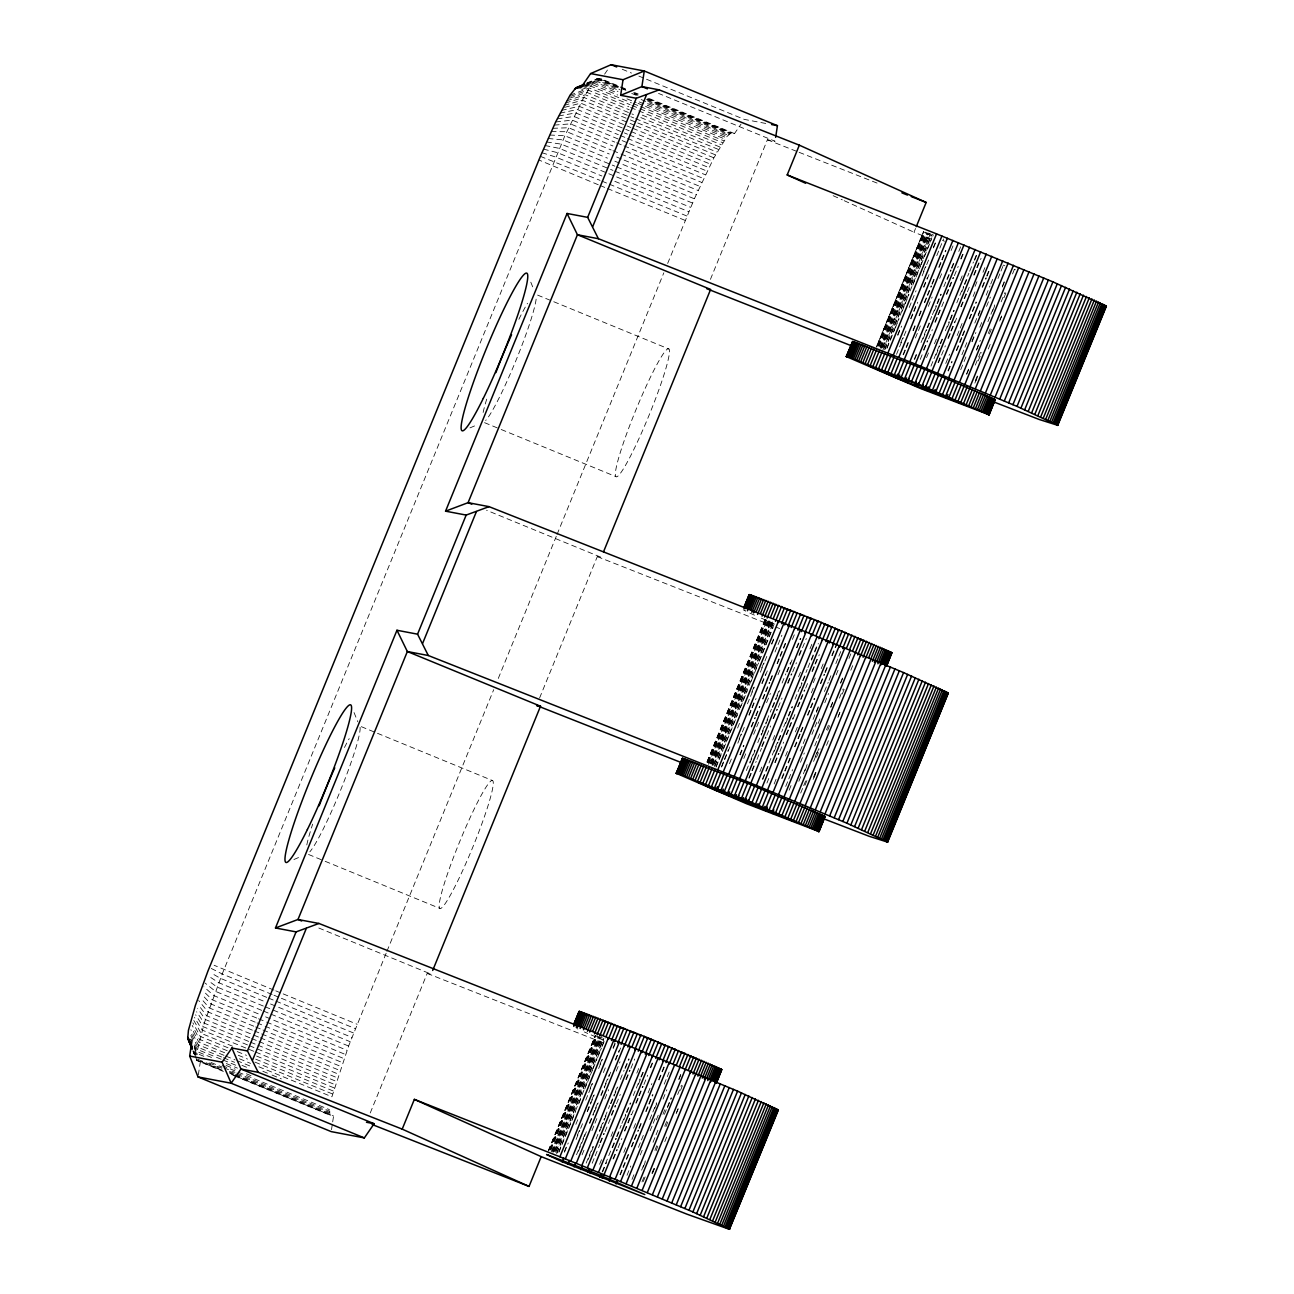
<?xml version="1.0" encoding="UTF-8"?>
<svg xmlns="http://www.w3.org/2000/svg" width="1294" height="1294" viewBox="0 0 1294 1294"><rect width="100%" height="100%" fill="white"/><g stroke="black" fill="none" stroke-linecap="round" stroke-linejoin="round"><path stroke-width="0.75" stroke-dasharray="5 3.75" d="M332.687 1121.882L333.577 1116.026L329.857 1114.862L329.63 1107.955M198.322 1074.99L200.408 1061.355M331.507 1129.678L332.396 1123.823M386.146 953.241L348.604 1046.037L331.911 1096.778L257.927 1066.402M386.906 951.365L493.71 689.653M498.287 678.444L556.274 536.363M557.035 534.503L663.838 272.791M667.655 263.442L694.36 198.791L713.884 157.836L727.131 136.307L731.061 133.023L734.507 133.573L741.041 124.111M370.246 1112.969L427.198 973.411L431.177 974.172L316.496 927.07M539.582 698.032L597.294 556.614L601.273 557.358L486.593 510.273M710.438 279.358L767.391 139.801L775.074 141.256L658.533 93.411M930.839 238.856L914.017 232.224L915.537 228.504M548.268 1150.964L595.272 1035.378M706.977 762.069L765.369 618.581M877.073 345.255L923.512 231.577L876.442 346.938M548.397 1150.77L595.483 1035.41M707.106 761.875L765.563 618.613M548.721 1150.851L595.612 1035.766M707.236 762.231L765.902 618.678M876.766 347.018L923.835 231.642M549.675 1149.476L595.984 1035.976M707.608 762.441L766.339 618.807M877.704 345.644L924.029 232.144M550.16 1149.735L596.485 1036.235M708.109 762.7L766.582 619.422M878.205 345.902L924.531 232.402M550.484 1149.282L596.049 1037.642M708.433 762.247L766.905 618.969M878.529 345.449L924.094 233.81M550.775 1150.043L597.488 1035.993M708.352 764.333L767.568 619.195M878.82 346.21L925.517 232.16M551.195 1151.628L598.265 1036.268M709.452 763.363L768.361 619.454M879.548 346.566L926.31 232.435M552.344 1150.787L598.669 1037.287M710.293 763.767L769.526 618.629M880.389 346.954L926.698 233.454L925.873 233.049M552.085 1151.935L599.171 1036.575M710.794 763.039L769.267 619.777M880.13 348.102L927.2 232.742M553.298 1151.239L599.607 1037.723M711.231 764.204L769.704 620.926M881.327 347.39L927.652 233.89L926.698 233.454M553.088 1152.291L600.173 1036.931M711.797 763.411L770.27 620.133M881.133 348.458L928.219 233.098L930.548 233.939L883.462 349.315M554.35 1151.725L601.419 1036.348M712.298 764.689L770.755 621.411M882.379 347.876L928.704 234.376L927.652 233.89M554.964 1150.835L601.289 1037.335M712.153 765.66L771.386 620.522M883.009 347.002L929.318 233.502M555.514 1152.242L601.823 1038.742M713.447 765.207L771.92 621.929M882.783 350.27L929.868 234.91L928.704 234.376M556.177 1151.288L602.503 1037.772M714.126 764.253L772.599 620.974M556.776 1152.808L603.085 1039.308M714.709 765.773L773.181 622.495M884.805 348.976L931.13 235.459L929.868 234.91M556.743 1153.633L603.813 1038.273M714.692 766.598L773.149 623.32M884.772 349.801L931.858 234.424L933.281 234.958L931.001 240.538M558.895 1151.547L605.22 1038.047M716.083 766.388L774.54 623.11M886.924 347.714L932.489 236.074L931.13 235.459M558.911 1152.307L561.192 1146.71M561.952 1144.85L571.058 1122.529M571.819 1120.669L575.62 1111.368M578.661 1103.928L580.941 1098.347M584.726 1089.03L587.007 1083.45M587.767 1081.59L592.328 1070.429M593.089 1068.569L596.874 1059.268M597.634 1057.408L601.435 1048.108M602.195 1046.231L605.236 1038.791M716.1 767.132L718.38 761.551M719.14 759.691L722.942 750.391M723.686 748.514L732.808 726.193M733.569 724.333L737.354 715.032M740.394 707.592L742.675 702.011M743.435 700.151L747.236 690.834M751.021 681.534L754.062 674.093M754.823 672.233L758.624 662.932M759.384 661.072L768.49 638.735M769.251 636.874L773.052 627.574M886.956 348.458L894.542 329.857M895.302 327.997L899.104 318.696M902.144 311.256L904.425 305.675M905.185 303.815L908.97 294.498M912.771 285.198L920.357 266.596M921.118 264.736L930.24 242.399M564.297 1151.725L566.578 1146.144M590.113 1088.464L592.393 1082.868M599.995 1064.266L602.26 1058.686M721.486 766.549L723.767 760.969M724.527 759.109L728.312 749.808M751.863 692.128L754.143 686.532M761.729 667.93L764.01 662.35M771.596 643.749L773.877 638.152M897.648 334.855L899.928 329.274M923.479 271.594L925.744 266.014M933.346 247.413L935.627 241.816M564.475 1152.258L568.26 1142.958M575.862 1124.357L578.143 1118.776M585.729 1100.159L588.01 1094.578M588.77 1092.718L592.571 1083.418M598.637 1068.537L602.438 1059.22M721.648 767.099L723.928 761.503M724.689 759.643L730.01 746.622M737.596 728.021L739.877 722.44M747.479 703.823L749.744 698.242M750.504 696.382L754.305 687.082M760.387 672.201L764.172 662.884M764.932 661.024L767.213 655.443M771.774 644.283L774.055 638.702M897.826 335.405L901.627 326.104M909.213 307.487L911.494 301.906M912.254 300.046L916.055 290.746M922.121 275.865L925.922 266.548M926.682 264.688L928.963 259.107M933.508 247.947L935.788 242.366M577.302 1135.436L579.583 1129.856M587.169 1111.255L590.97 1101.938M591.73 1100.078L594.011 1094.498M613 1047.978L615.265 1042.398M739.052 739.1L741.316 733.52M748.919 714.919L751.199 709.338M751.96 707.478L754.24 701.882M761.826 683.281L765.627 673.98M900.786 342.764L903.066 337.184M910.652 318.583L912.933 313.002M913.693 311.142L915.974 305.546M923.56 286.945L927.361 277.644M576.073 1139.529L579.874 1130.212M580.634 1128.352L582.915 1122.771M587.476 1111.611L589.74 1106.03M590.501 1104.17L594.302 1094.87M603.408 1072.532L605.689 1066.952M613.291 1048.35L615.572 1042.77M729.46 763.654L731.741 758.074M737.823 743.193L741.624 733.876M742.384 732.016L744.648 726.435M749.21 715.275L751.49 709.694M752.251 707.834L756.052 698.534M762.117 683.636L767.439 670.615M775.025 652.014L777.306 646.434M778.066 644.574L781.867 635.257M896.532 354.297L898.796 348.717M899.556 346.857L903.358 337.54M904.118 335.68L906.398 330.099M910.96 318.939L913.224 313.358M913.985 311.498L917.786 302.198M923.867 287.3L929.173 274.279M936.775 255.678L939.056 250.098M939.816 248.238L943.601 238.921M576.526 1154.749L578.806 1149.169M579.566 1147.309L584.872 1134.288M589.433 1123.111L594.755 1110.09M595.515 1108.23L597.779 1102.65M600.82 1095.209L604.621 1085.909M605.382 1084.049L609.183 1074.748M615.248 1059.851L619.05 1050.55M739.78 754.693L743.581 745.393M751.183 726.791L754.968 717.474M755.728 715.614L759.529 706.314M762.57 698.873L764.851 693.293M765.611 691.433L769.396 682.132M770.156 680.272L772.437 674.675M776.998 663.515L779.279 657.934M780.023 656.074L785.345 643.053M903.05 354.637L905.331 349.057M906.091 347.196L908.356 341.616M912.917 330.455L915.198 324.859M918.999 315.558L921.263 309.978M924.304 302.537L926.585 296.957M927.345 295.097L931.146 285.796M931.906 283.936L934.187 278.339M938.732 267.179L941.013 261.598M941.773 259.738L945.574 250.438M578.434 1151.239L583.756 1138.219M584.516 1136.358L586.797 1130.778M589.838 1123.338L593.622 1114.037M594.383 1112.177L598.184 1102.86M601.225 1095.42L603.505 1089.839M604.266 1087.979L608.051 1078.678M608.811 1076.818L611.091 1071.238M615.653 1060.077L617.934 1054.481M618.694 1052.62L620.958 1047.04M740.184 754.903L743.985 745.603M751.571 727.002L755.372 717.701M756.133 715.841L759.934 706.524M762.959 699.083L765.239 693.503M765.999 691.643L769.801 682.342M770.561 680.482L772.841 674.902M777.387 663.741L779.667 658.145M780.428 656.284L785.749 643.264M903.438 354.847L905.719 349.267M906.479 347.407L908.76 341.826M913.321 330.666L915.586 325.085M919.387 315.785L921.668 310.188M924.709 302.747L926.989 297.167M927.749 295.307L931.534 286.006M932.295 284.146L934.575 278.566M939.137 267.405L941.417 261.809M942.178 259.948L945.963 250.648M582.074 1154.846L584.354 1149.266M591.94 1130.665L594.221 1125.068M594.981 1123.208L597.262 1117.628M604.848 1099.027L608.649 1089.726M616.235 1071.109L620.036 1061.808M743.807 758.51L746.088 752.93M753.674 734.329L755.955 728.732M756.715 726.872L758.996 721.292M766.598 702.691L770.383 693.39M777.985 674.772L780.266 669.192M792.413 639.43L794.694 633.85M915.424 337.993L917.705 332.396M918.465 330.536L920.746 324.956M928.332 306.354L932.133 297.054M939.719 278.436L942 272.856M951.106 250.535L953.387 244.954M586.166 1163.128L588.447 1157.548M589.207 1155.688L593.008 1146.387M596.049 1138.946L599.834 1129.646M600.594 1127.786L604.395 1118.485M605.155 1116.625L609.717 1105.448M610.477 1103.588L614.262 1094.287M615.022 1092.427L617.303 1086.847M620.344 1079.406L624.145 1070.106M624.905 1068.246L628.69 1058.929M746.395 770.528L750.197 761.212M750.957 759.352L754.742 750.051M757.783 742.61L761.584 733.31M762.344 731.45L766.145 722.149M766.889 720.289L771.45 709.112M772.211 707.252L776.012 697.951M776.772 696.091L779.053 690.511M782.077 683.07L785.879 673.77M786.639 671.909L790.44 662.593M796.506 647.712L800.307 638.411M914.211 359.295L916.492 353.715M921.037 342.554L926.358 329.533M927.119 327.673L931.68 316.496M932.44 314.636L936.225 305.335M936.985 303.475L940.787 294.175M943.827 286.734L946.108 281.154M946.868 279.294L950.653 269.993M951.413 268.117L953.694 262.536M588.204 1159.473L593.525 1146.435M599.591 1131.554L603.392 1122.254M604.152 1120.394L606.433 1114.813M610.978 1103.636L613.259 1098.056M614.019 1096.196L617.82 1086.895M625.406 1068.294L629.207 1058.993M749.938 763.136L755.259 750.099M761.341 735.218L765.126 725.918M765.886 724.058L768.167 718.477M772.728 707.3L775.009 701.72M775.769 699.86L779.554 690.559M787.156 671.958L789.437 666.378M790.197 664.518L792.462 658.937M797.023 647.76L800.824 638.46M914.729 359.344L917.009 353.763M923.075 338.882L926.876 329.582M927.636 327.722L929.917 322.141M934.462 310.981L936.743 305.384M937.503 303.524L941.304 294.223M947.37 279.342L951.171 270.042M951.931 268.182L954.212 262.601M958.773 251.424L961.038 245.844M599.995 1142.748L603.797 1133.447M611.383 1114.846L615.184 1105.545M625.811 1079.487L629.612 1070.187M748.838 778.05L751.118 772.469M751.863 770.609L754.143 765.029M761.745 746.428L765.53 737.111M773.133 718.51L776.934 709.209M787.561 683.151L791.362 673.851M798.948 655.249L801.229 649.669M923.479 350.092L927.28 340.775M934.866 322.174L937.147 316.593M937.907 314.733L940.188 309.153M946.27 294.256L948.534 288.675M949.295 286.815L953.096 277.514M960.698 258.913L962.962 253.333M592.183 1163.241L594.464 1157.661M595.224 1155.801L599.785 1144.624M600.545 1142.764L604.33 1133.463M605.091 1131.603L615.718 1105.561M616.478 1103.701L620.279 1094.384M626.361 1079.503L630.146 1070.203M630.906 1068.343L634.707 1059.042M749.372 778.066L751.652 772.486M752.412 770.626L756.197 761.325M756.958 759.465L761.519 748.304M762.279 746.428L766.08 737.127M766.841 735.267L770.626 725.966M773.666 718.526L777.468 709.225M778.228 707.365L782.029 698.064M788.095 683.167L791.896 673.867M792.656 672.007L796.457 662.706M799.482 655.265L801.762 649.685M802.523 647.809L806.324 638.508M920.228 359.408L923.269 351.968M924.013 350.092L927.814 340.791M928.574 338.931L932.376 329.63M935.416 322.19L937.697 316.609M938.441 314.749L943.763 301.728M946.804 294.272L949.084 288.691M949.845 286.831L953.629 277.531M954.39 275.671L958.191 266.37M961.232 258.929L963.512 253.349M926.553 357.629L928.833 352.049M599.607 1164.309L601.888 1158.728M610.994 1136.407L613.275 1130.827M636.81 1073.147L639.09 1067.55M759.837 771.709L762.101 766.113M772.744 740.071L775.025 734.491M798.56 676.811L800.84 671.23M809.947 648.892L812.228 643.312M934.478 343.735L936.759 338.155M960.294 280.474L962.574 274.894M602.147 1171.863L615.815 1138.364M616.575 1136.504L621.136 1125.343M621.896 1123.483L625.681 1114.183M626.442 1112.322L630.243 1103.006M633.284 1095.565L635.564 1089.985M636.324 1088.125L640.109 1078.824M640.87 1076.964L643.15 1071.383M762.376 779.247L771.483 756.909M772.243 755.049L777.565 742.028M778.325 740.168L782.87 729.007M783.63 727.147L787.431 717.846M788.192 715.986L791.993 706.67M795.017 699.229L797.298 693.649M798.058 691.789L801.859 682.488M802.62 680.628L807.181 669.467M807.925 667.607L817.808 643.409M930.952 366.17L933.233 360.573M933.993 358.713L939.298 345.692M940.059 343.832L942.339 338.252M945.38 330.811L949.165 321.51M949.925 319.65L953.727 310.334M956.767 302.893L959.048 297.313M959.808 295.453L963.593 286.152M964.354 284.292L968.915 273.131M969.675 271.271L973.476 261.954M974.236 260.094L976.501 254.514M602.697 1171.863L606.498 1162.562M612.563 1147.681L616.365 1138.364M617.125 1136.504L619.405 1130.924M623.951 1119.763L626.231 1114.183M626.992 1112.322L630.793 1103.022M638.379 1084.404L640.659 1078.824M641.42 1076.964L643.7 1071.383M762.91 779.247L768.232 766.226M774.313 751.345L778.098 742.028M778.859 740.168L781.139 734.588M785.701 723.427L787.981 717.846M788.742 715.986L792.526 706.686M800.129 688.068L802.409 682.488M803.17 680.628L805.434 675.047M811.516 660.166L818.358 643.409M936.047 355.009L939.848 345.692M940.609 343.832L942.889 338.252M947.434 327.091L949.715 321.51M950.475 319.65L954.276 310.35M961.863 291.732L964.143 286.152M964.903 284.292L967.184 278.711M974.77 260.11L977.051 254.53M613 1158.906L616.801 1149.606M624.387 1130.988L631.229 1114.247M635.791 1103.086L638.055 1097.506M638.815 1095.646L642.617 1086.345M650.219 1067.728L652.483 1062.148M774.75 762.57L778.535 753.27M786.137 734.652L788.418 729.072M789.178 727.212L792.963 717.911M797.525 706.75L799.805 701.17M800.565 699.31L804.367 690.009M811.953 671.392L814.233 665.812M814.994 663.951L817.274 658.371M938.004 362.514L940.285 356.934M947.871 338.332L950.152 332.736M950.912 330.876L954.713 321.575M960.779 306.694L966.1 293.673M973.686 275.056L975.967 269.475M976.727 267.615L979.008 262.035M613.534 1158.939L617.319 1149.638M618.079 1147.778L621.88 1138.477M624.921 1131.021L633.267 1110.559M636.308 1103.119L638.589 1097.538M639.349 1095.678L643.15 1086.362M643.911 1084.501L647.696 1075.201M650.736 1067.76L653.017 1062.18M766.921 783.064L769.202 777.484M775.268 762.603L779.069 753.302M779.829 751.442L783.63 742.141M786.655 734.685L788.936 729.104M789.696 727.244L795.017 714.223M798.058 706.783L800.323 701.202M801.083 699.342L804.884 690.042M805.644 688.165L807.925 682.585M812.486 671.424L814.751 665.844M815.511 663.984L819.312 654.683M938.538 362.546L940.803 356.966M941.563 355.106L945.364 345.805M948.405 338.349L950.686 332.768M951.446 330.908L956.751 317.887M961.313 306.727L966.634 293.706M967.394 291.846L969.659 286.249M974.22 275.088L976.501 269.508M977.261 267.648L981.062 258.347M813.344 682.666L815.624 677.086M975.094 286.33L977.358 280.749M623.789 1152.404L626.07 1146.824M633.656 1128.222L635.936 1122.642M648.084 1092.864L651.885 1083.563M774.135 783.986L776.416 778.406M785.539 756.068L787.82 750.488M795.406 731.886L797.686 726.306M811.354 692.808L813.635 687.227M821.221 668.626L823.502 663.046M945.752 363.468L949.553 354.152M957.139 335.55L959.42 329.97M960.18 328.11L962.461 322.529M973.088 296.472L975.369 290.891M982.971 272.29L985.235 266.71M619.923 1174.661L622.204 1169.08M622.948 1167.22L628.269 1154.199M631.31 1146.759L633.591 1141.162M634.351 1139.302L638.136 1130.002M638.896 1128.142L641.177 1122.561M645.738 1111.4L648.019 1105.82M648.779 1103.96L652.564 1094.643M658.646 1079.762L663.968 1066.741M781.657 778.325L783.938 772.744M784.698 770.884L790.019 757.863M794.565 746.687L799.886 733.666M800.646 731.806L802.927 726.225M807.472 715.064L809.753 709.484M810.513 707.624L814.314 698.307M820.38 683.426L824.181 674.125M824.941 672.265L827.222 666.685M831.783 655.524L835.568 646.207M947.952 370.828L951.753 361.527M956.315 350.35L961.62 337.33M962.38 335.469L964.661 329.889M969.222 318.728L971.503 313.148M972.263 311.288L976.048 301.987M982.13 287.09L985.931 277.789M986.691 275.929L988.956 270.349M620.344 1174.839L622.624 1169.258M623.384 1167.398L628.69 1154.361M631.731 1146.921L634.011 1141.34M634.772 1139.48L638.573 1130.18M639.333 1128.319L641.614 1122.739M646.159 1111.578L648.44 1105.982M649.2 1104.122L653.001 1094.821M659.067 1079.94L664.388 1066.919M782.094 778.503L784.358 772.922M785.118 771.062L790.44 758.025M795.001 746.864L800.307 733.844M801.067 731.983L803.348 726.403M807.909 715.242L810.19 709.646M810.934 707.786L814.735 698.485M820.817 683.604L824.618 674.303M825.362 672.443L827.642 666.863M832.204 655.686L836.005 646.385M948.389 371.006L952.174 361.689M956.735 350.528L962.057 337.508M962.817 335.647L965.098 330.067M969.643 318.906L971.923 313.326M972.684 311.45L976.485 302.149M982.55 287.268L986.351 277.967M987.112 276.107L989.392 270.527M627.008 1175.308L630.809 1165.991M638.411 1147.39L640.676 1141.809M641.436 1139.949L643.716 1134.369M649.798 1119.472L652.079 1113.891M652.839 1112.031L656.624 1102.731M664.226 1084.129L666.507 1078.549M667.267 1076.689L669.532 1071.092M785.717 786.412L787.997 780.832M788.758 778.972L792.559 769.655M800.145 751.054L802.426 745.473M803.186 743.613L805.466 738.033M813.053 719.415L818.374 706.395M824.44 691.514L828.241 682.213M829.001 680.353L831.282 674.772M835.843 663.596L838.108 658.015M838.868 656.155L841.149 650.575M961.895 354.718L964.159 349.137M964.92 347.277L967.2 341.697M974.803 323.079L980.108 310.059M986.19 295.178L989.991 285.877M990.751 284.017L993.016 278.436M654.683 1108.618L656.964 1103.038M816.417 712.282L818.698 706.702M978.167 315.946L980.448 310.366M971.875 341.357L974.156 335.777M640.287 1154.911L642.568 1149.331M650.17 1130.73L652.435 1125.149M653.195 1123.289L655.476 1117.709M663.078 1099.091L666.863 1089.791M789.13 790.213L791.41 784.633M800.517 762.295L804.318 752.995M811.904 734.394L814.185 728.813M814.945 726.953L817.226 721.373M824.812 702.755L828.613 693.455M836.199 674.853L838.48 669.273M960.73 369.696L966.052 356.659M972.134 341.778L975.919 332.477M986.562 306.419L990.347 297.119M997.949 278.517L1000.23 272.937M1000.99 271.077L1003.254 265.48M632.006 1179.4L634.286 1173.82M656.317 1119.86L658.597 1114.28M818.051 723.524L820.331 717.944M979.801 327.188L982.081 321.608M662.932 1114.344L665.197 1108.764M798.851 781.285L801.132 775.704M848.961 658.468L851.242 652.888M641.63 1170.18L645.415 1160.864M653.017 1142.262L655.298 1136.682M656.058 1134.822L658.322 1129.241M664.404 1114.36L666.685 1108.764M667.445 1106.904L671.246 1097.603M678.832 1079.002L681.113 1073.422M803.364 773.844L807.165 764.528M814.751 745.926L817.032 740.346M817.792 738.486L820.072 732.905M830.699 706.847L832.98 701.267M840.566 682.666L842.847 677.086M966.618 373.788L968.899 368.208M976.501 349.59L980.302 340.29M987.888 321.688L990.169 316.092M990.929 314.232L994.714 304.931M1002.316 286.33L1004.597 280.749M643.215 1167.123L645.496 1161.543M667.51 1107.583L671.311 1098.283M678.897 1079.681L681.178 1074.101M804.965 770.787L807.23 765.207M830.78 707.527L833.045 701.946M840.647 683.345L842.928 677.765M966.699 374.451L968.98 368.871M976.566 350.27L978.846 344.689M992.514 311.191L994.795 305.61M1002.381 287.009L1004.662 281.429M815.204 756.812L817.484 751.232M641.986 1181.972L644.266 1176.392M654.893 1150.334L657.174 1144.753M664.76 1126.152L667.041 1120.555M677.668 1094.514L681.469 1085.213M800.695 793.076L802.959 787.496M803.72 785.636L806 780.056M813.602 761.438L818.908 748.417M826.51 729.816L828.791 724.219M839.418 698.178L843.219 688.877M850.805 670.26L853.086 664.679M975.336 365.102L980.658 352.081M988.244 333.48L990.525 327.883M1001.152 301.842L1004.953 292.541M1012.539 273.924L1014.819 268.343L1015.984 268.877M643.28 1181.503L645.56 1175.922M656.058 1150.867L658.468 1144.3M665.925 1126.67L668.205 1121.089M680.498 1090.341L682.779 1084.76M805.03 785.167L807.31 779.586M816.417 757.265L820.072 748.935M827.659 730.334L829.939 724.753M842.232 694.005L844.513 688.424M978.151 360.929L981.806 352.599M989.409 333.998L991.689 328.417M1003.982 297.669L1006.247 292.088M676.616 1112.355L678.137 1108.634M838.366 716.019L839.887 712.298M1000.1 319.683L1001.621 315.962M651.885 1173.302L654.149 1167.722M664.793 1141.68L667.073 1136.1M676.18 1113.762L678.46 1108.182M813.619 776.966L815.899 771.386M826.526 745.344L828.807 739.764M837.914 717.426L840.194 711.846M975.369 380.63L977.633 375.05M988.276 349.008L990.557 343.428M999.664 321.09L1001.944 315.51M652.888 1172.073L654.392 1168.353M813.101 779.457L816.142 772.017M974.851 383.121L977.876 375.681M652.37 1173.561L654.651 1167.981M814.12 777.225L816.401 771.645M975.854 380.889L978.135 375.309M604.605 74.162L607.856 69.423M625.39 88.752L601.338 78.885L596.566 79.015L590.662 86.1L583.837 97.406L564.88 135.773L222.212 973.978L204.226 1023.166L196.267 1054.934L193.938 1049.483M582.526 87.021L601.338 78.885M469.948 427.893L476.92 424.933M293.916 859.507L300.936 856.531M586.926 82.962L598.41 78.336L618.758 86.682M586.489 83.576L595.774 79.678L619.826 89.545M587.525 83.609L594.917 80.551L618.953 90.418M584.807 85.388L593.962 81.619L618.014 91.502M585.681 85.841L592.943 82.913L616.979 92.78M584.645 87.248L591.843 84.401L617.739 95.044M581.766 89.512L590.662 86.1L631.359 102.808M570.056 95.19L589.433 87.992L630.113 104.701M570.703 96.29L588.123 90.062L628.819 106.771M569.716 98.166L586.748 92.327L629.288 109.796M566.626 100.851L585.325 94.785L633.413 114.535M565.397 103.035L583.837 97.406L633.769 117.916M564.119 105.364L582.3 100.204L628.544 119.194M564.588 107.353L580.715 103.148L634.351 125.178M561.434 110.427L579.081 106.27L630.874 127.524M560.043 113.128L577.399 109.521L629.191 130.791M558.604 115.975L575.701 112.918L627.477 134.188M557.164 118.902L573.954 116.46L618.338 134.689M555.676 121.96L572.174 120.116L620.263 139.849M554.188 125.097L570.379 123.884L614.779 142.097M552.667 128.316L568.567 127.75L612.952 145.979M551.147 131.632L566.723 131.713L611.124 149.942M549.61 135.013L564.88 135.773L609.28 154.002M548.058 138.458L563.036 139.914L607.42 158.143M546.521 141.952L561.175 144.119L614.812 166.133M765.741 123.448L744.293 119.388L646.256 79.128M544.968 145.51L559.332 148.373L612.968 170.387M543.431 149.085L557.488 152.676L614.828 176.21M744.503 609.781L745.312 610.024M541.895 152.708L555.644 157.011L601.888 176M1014.156 269.314L1015.369 269.75M540.391 156.348L600.06 180.367M1003.012 265.076L1004.856 265.788M767.391 139.801L797.282 151.592M799.142 152.336L877.607 183.295M597.294 556.614L779.667 628.561M427.198 973.411L603.926 1043.142M622.22 69.261L631.472 73.062M638.864 76.087L644.412 78.368M634.626 92.553L638.33 94.074M649.426 98.635L734.507 133.573M620.619 87.442L626.167 89.723M633.559 92.764L637.263 94.284M648.359 98.829L731.595 133.007M597.893 78.336L625.633 89.739M647.825 98.845L731.061 133.023M597.262 78.578L619.47 87.685M621.314 88.445L626.862 90.726M634.254 93.766L637.958 95.287M647.21 99.072L730.447 133.25M596.566 79.015L618.758 88.138M631.715 93.443L637.263 95.724M646.499 99.525L729.735 133.703M647.566 100.948L728.959 134.366M641.145 99.541L728.085 135.223M647.598 103.649L727.131 136.307M639.171 101.902L726.112 137.601M626.975 98.829L636.227 102.63M638.071 103.391L643.619 105.671M645.48 106.431L725.012 139.089M633.203 103.569L638.751 105.849M640.611 106.609L723.847 140.787M631.973 105.461L722.602 142.663M630.663 107.531L721.292 144.75M642.245 115.117L719.917 147.015M640.805 117.56L718.493 149.457M635.629 118.676L717.005 152.094M630.388 119.938L635.936 122.218M637.78 122.979L715.469 154.876M636.195 125.939L713.884 157.836M632.717 128.284L712.25 160.941M631.051 131.551L710.584 164.209M629.337 134.948L708.869 167.605M620.198 135.449L625.746 137.714M627.59 138.474L707.122 171.131M622.123 140.609L627.671 142.89M629.515 143.65L705.359 174.787M616.623 142.858L622.171 145.138M624.015 145.899L703.548 178.556M625.908 151.301L701.736 182.438M612.968 150.702L699.908 186.401M616.672 157.043L622.22 159.324M624.08 160.084L698.064 190.461M614.828 161.184L696.204 194.601M616.672 166.894L694.36 198.791M614.812 171.148L692.5 203.045M616.672 176.971L690.656 207.363M614.828 181.322L688.812 211.698M601.92 181.128L607.468 183.408M609.312 184.169L687.001 216.066M598.265 184.751L538.886 160.003M600.109 185.511L605.673 187.776M607.517 188.536L685.205 220.433M537.608 295.097L668.933 349.008A69.148 7.101 -67.7 0 1 633.834 449.455A69.148 7.101 -67.7 0 1 624.452 439.944A69.148 7.101 -67.7 0 1 668.933 349.008M484.554 422.669L499.355 428.735M501.199 429.495L615.879 476.596M361.301 726.662L492.626 780.589A69.148 7.101 -67.7 0 1 458.27 879.888A69.148 7.101 -67.7 0 1 447.805 872.997A69.148 7.101 -67.7 0 1 492.626 780.589M308.522 854.461L323.322 860.542M325.166 861.303L439.847 908.388M273.924 990.104L214.125 965.275M275.784 990.864L281.332 993.145M283.176 993.889L357.16 1024.282M272.144 994.488L222.212 973.978L209.369 967.491M274.005 995.248L279.553 997.528M281.396 998.289L355.381 1028.665M266.71 997.351L220.465 978.361L211.051 972.942M268.554 998.111L274.102 1000.375M275.945 1001.135L353.634 1033.033M263.135 1000.941L218.751 982.712L208.01 975.757M270.543 1003.982L351.919 1037.4M263.313 1006.036L217.068 987.047L208.075 980.545M265.157 1006.797L350.237 1041.735M261.663 1010.339L215.435 991.35L205.18 983.133M263.523 1011.099L269.071 1013.38M270.915 1014.14L348.604 1046.037M258.218 1013.833L213.833 995.604L203.821 986.772M265.626 1016.874L347.002 1050.291M256.681 1018.022L212.281 999.793L203.902 991.689M258.525 1018.782L345.466 1054.481M255.193 1022.147L210.793 1003.918L202.592 995.296M257.037 1022.907L343.961 1058.605M253.753 1026.191L209.353 1007.961L201.039 998.499M255.597 1026.951L261.145 1029.231M262.989 1029.992L342.538 1062.649M252.362 1030.153L207.978 1011.924L198.678 1000.521M254.222 1030.897L259.77 1033.178M261.614 1033.938L341.147 1066.596M258.46 1037.044L206.668 1015.774L198.694 1005.309M260.304 1037.804L339.837 1070.461M249.807 1037.756L205.406 1019.526L197.594 1008.576M251.651 1038.516L257.199 1040.797M259.059 1041.557L338.591 1074.214M248.626 1041.395L204.226 1023.166L196.575 1011.746M250.47 1042.155L256.018 1044.436M257.878 1045.196L337.41 1077.853M247.51 1044.905L203.126 1026.676L195.604 1014.803M249.354 1045.665L336.294 1081.363M253.867 1051.326L202.09 1030.056L194.488 1017.391M255.727 1052.087L335.259 1084.744M232.564 1046.215L201.12 1033.308L193.663 1020.19M256.616 1056.082L334.305 1087.979M227.987 1047.784L200.246 1036.397L192.903 1022.875M237.239 1051.585L246.491 1055.37M255.727 1059.171L333.415 1091.068M227.194 1050.712L199.454 1039.325L192.208 1025.414M238.29 1055.273L247.542 1059.074M254.934 1062.115L332.623 1094.012M224.622 1052.734L198.726 1042.091L192.482 1029.603M239.422 1058.799L250.518 1063.361M223.991 1055.322L198.095 1044.695L190.881 1029.733M225.852 1056.082L235.087 1059.883M236.948 1060.643L251.732 1066.725M262.844 1071.27L270.236 1074.311M272.08 1075.071L281.332 1078.872M221.597 1056.988L197.561 1047.121L191.205 1033.534M223.441 1057.748L234.554 1062.309M241.946 1065.35L247.494 1067.631M221.145 1059.236L197.092 1049.353L193.954 1042.43M222.989 1059.996L235.945 1065.302M211.52 1057.489L196.72 1051.407L194.391 1046.118M226.321 1063.571L237.417 1068.116M203.854 1056.308L196.445 1053.267L194.116 1047.897M226.046 1065.431L235.298 1069.216M246.394 1073.777L251.942 1076.058M222.164 1065.577L329.436 1109.621M210.954 1062.471L222.05 1067.032M223.911 1067.793L235.007 1072.354M236.851 1073.114L329.339 1111.077M209.11 1062.972L222.05 1068.294M229.442 1071.335L235.007 1073.616M236.851 1074.376L329.323 1112.339M198.095 1059.462L222.131 1069.345M229.539 1072.386L233.227 1073.907M235.087 1074.667L329.42 1113.39M222.309 1070.187L196.413 1059.543L197.481 1060.789M229.701 1073.227L233.696 1075.023M235.265 1075.492L333.577 1116.026M196.688 1060.174L220.724 1070.057M231.82 1074.602L329.857 1114.862M223.377 1071.432L197.044 1060.595L193.437 1051.876L194.828 1055.273M234.473 1075.977L330.649 1115.477M942.55 240.425L944.507 241.25M773.909 623.579L758.559 616.963M603.813 1040.376L584.354 1031.965M754.451 615.151L749.388 612.871M833.142 195.701L842.329 199.842M844.173 200.683L914.017 232.224M576.703 1028.455L577.917 1029.021M745.732 611.14L743.193 609.765M190.8 1035.507L193.162 1040.699M193.841 1050.89L195.394 1054.561M193.841 1052.054L196.025 1057.295M192.855 1050.906L194.537 1054.966M530.799 282.205L533.629 289.128M354.038 712.557L357.807 721.777M194.132 1045.681L197.61 1054.384M536.137 299.157A69.148 7.101 -67.7 0 1 514.656 363.614A69.148 7.101 -67.7 0 1 485.671 420.485M483.131 412.462A69.148 7.101 -67.7 0 1 487.628 396.19M518.878 319.294A69.148 7.101 -67.7 0 1 527.515 303.281M360.072 727.325A69.148 7.101 -67.7 0 1 341.163 788.774A69.148 7.101 -67.7 0 1 309.832 851.808M306.807 844.933A69.148 7.101 -67.7 0 1 312.663 824.149M344.463 747.495A69.148 7.101 -67.7 0 1 349.202 738.631"/><path stroke-width="1.5" d="M192.143 1049.175L187.727 1038.095L188.439 1030.299L195.362 1005.454L207.913 971.131L540.391 156.348L555.676 121.96L570.056 95.19L576.008 87.717L580.828 87.766L590.598 73.58L611.124 64.7L644.266 70.992L777.435 125.68L775.656 137.358M364.342 1137.911L231.173 1083.224L222.099 1062.196L231.885 1048.011L240.959 1069.038L374.128 1123.726L364.342 1137.911L331.215 1131.619L198.031 1076.931L189.668 1056.05L192.03 1040.457L187.873 1038.791M620.667 95.319L623.029 79.727L644.266 70.992L641.889 86.585L620.667 95.319L636.26 98.279L659.147 89.852L799.336 145.171L926.164 202.446L916.298 226.644M541.183 1156.642L529.036 1186.42L402.208 1129.128L414.355 1099.366L541.183 1156.642L686.936 1214.16L729.363 1229.3L778.309 1110.09L737.58 1091.149L635.936 1048.787L318.955 923.463L296.067 931.89L275.476 927.976L396.967 630.259L417.558 634.173L428.298 655.508L745.279 780.832L846.923 823.21L887.652 842.135L869.228 836.312L824.213 818.973M887.587 842.248L948.227 693.066L903.584 672.589L806.033 631.973L489.051 506.65L466.163 515.077L445.557 511.179L567.063 213.461L587.654 217.36L598.394 238.711L915.376 364.035L1017.019 406.397L1057.748 425.338L1039.325 419.515L992.417 401.415M402.208 1129.128L258.218 1072.322L247.461 1050.971L296.067 931.89M417.558 634.173L466.163 515.077M587.654 217.36L636.26 98.279M252.54 1060.174L306.322 928.38M422.637 643.361L476.418 511.583M592.733 226.563L646.515 94.785M432.697 970.451L540.52 706.217L407.351 651.529L396.967 630.259M603.538 551.778L710.616 289.419L577.431 234.732L567.063 213.461M805.58 183.247L787.189 174.933L799.336 145.171M573.646 1024.524L579.356 1011.407L647.825 1037.788L721.599 1069.475L716.536 1082.771M676.147 773.327L682.634 758.349L751.102 784.73L824.86 816.417L819.037 831.573L746.622 803.752L676.115 773.23L748.53 801.051L819.037 831.573M743.743 607.727L749.452 594.609L817.921 620.991L891.695 652.677L886.616 665.973M846.244 356.529L852.714 341.551L924.709 369.356L994.957 399.603L989.134 414.776L920.228 388.378L846.244 356.529L915.117 382.814L989.134 414.776M573.857 1024.702L579.049 1011.374M676.358 773.505L682.326 758.316M743.953 607.905L749.048 594.706M846.454 356.691L851.775 343.67M574.035 1024.427L579.356 1011.407M676.552 773.23L682.634 758.349M744.131 607.63L749.452 594.609M846.648 356.432L852.714 341.551M573.76 1026.401L579.825 1011.52M676.746 773.747L683.103 758.462M744.616 607.743L749.922 594.722M847.117 356.546L853.199 341.648M575.167 1024.719L580.472 1011.698M677.668 773.521L683.75 758.64M745.263 607.921L750.569 594.9M847.764 356.723L853.846 341.842M575.976 1024.977L581.297 1011.94M678.493 773.78L684.558 758.882M746.072 608.164L751.377 595.143M848.589 356.966L854.655 342.085M576.202 1027.145L582.268 1012.264M679.463 774.087L685.545 759.206M747.042 608.487L752.364 595.466M849.56 357.29L855.641 342.409M577.334 1027.533L583.416 1012.652M680.612 774.475L686.693 759.594M747.431 610.736L753.512 595.855M850.708 357.678L856.79 342.781M579.405 1026.126L584.726 1013.105M681.922 774.928L687.987 760.047M749.501 609.328L754.823 596.308M852.018 358.131L858.084 343.233M580.116 1028.504L586.182 1013.623M683.378 775.446L689.459 760.565M750.973 609.846L756.278 596.825M853.474 358.648L859.556 343.767M582.494 1027.226L587.799 1014.205M684.995 776.028L691.077 761.147M751.83 612.288L757.896 597.407M855.091 359.231L861.173 344.35M583.497 1029.749L589.579 1014.852M686.774 776.675L692.84 761.794M753.593 612.935L759.675 598.054M856.871 359.878L862.936 344.997M586.182 1028.584L591.487 1015.564M688.683 777.387L694.765 762.506M756.262 611.787L761.584 598.766M858.779 360.589L864.861 345.708M587.476 1031.221L593.542 1016.34M690.753 778.163L696.819 763.282M757.572 614.424L763.638 599.526M860.834 361.366L866.915 346.468M589.676 1032.046L595.741 1017.165M692.937 778.988L699.019 764.107M760.516 613.388L765.838 600.367M863.033 362.191L869.115 347.293M592.749 1031.075L598.071 1018.054M695.266 779.878L701.348 764.997M762.085 616.138L768.167 601.241M865.362 363.064L871.444 348.183M594.447 1033.874L600.529 1018.993M697.725 780.816L703.79 765.935M764.544 617.076L770.626 602.179M867.821 364.018L873.887 349.121M597.019 1034.86L603.101 1019.979M700.297 781.802L706.362 766.921M767.116 618.063L773.197 603.182M870.393 365.005L876.459 350.108M599.704 1035.912L605.786 1021.015M702.982 782.854L709.047 767.957M770.561 617.238L775.882 604.217M873.078 366.04L879.144 351.159M603.263 1035.135L608.568 1022.114M705.78 783.938L711.846 769.04M773.359 618.322L778.664 605.301M875.86 367.124L881.942 352.243M606.158 1036.268L611.464 1023.247M708.675 785.07L714.741 770.173M775.494 621.314L781.56 606.433M878.755 368.256L884.837 353.375M414.355 1099.366L559.898 1156.787L608.487 1037.691M717.83 769.752L778.584 620.894M887.927 352.955L936.532 233.858L1052.912 281.866L1106.338 306.241L1057.683 425.451M608.39 1039.292L614.456 1024.411M711.651 786.234L717.733 771.353M778.487 622.495L784.552 607.614M881.748 369.437L887.83 354.556M562.227 1161.769L546.569 1154.491L596.356 1173.609L644.816 1194.54L562.227 1161.769L563.747 1158.049M611.464 1040.505L617.529 1025.624M714.725 787.448L720.807 772.567M781.56 623.708L787.625 608.827M884.821 370.65L890.903 355.769M559.898 1156.787L565.3 1158.955L613.89 1039.875M723.233 771.92L783.986 623.061M893.329 355.122L941.935 236.026M715.905 790.391L698.453 782.352L748.239 801.471L796.716 822.45L715.905 790.391L717.426 786.671M614.618 1041.767L620.683 1026.87M717.879 788.709L723.961 773.812M784.714 624.953L790.78 610.072M887.975 371.896L894.057 357.015M567.872 1164.179L569.392 1160.459M617.836 1043.045L623.918 1028.164M721.114 789.987L727.179 775.106M787.933 626.247L794.015 611.35M891.21 373.173L897.276 358.292M565.3 1158.955L570.751 1161.155L619.341 1042.058M728.7 774.119L789.437 625.261M898.796 357.322L947.386 238.225M721.761 792.898L723.281 789.162M621.136 1044.355L627.202 1029.474M724.397 791.297L730.479 776.416M791.216 627.558L797.298 612.66M894.494 374.5L900.575 359.603M574.115 1166.816L575.62 1163.096M896.079 377.864L868.549 365.539L918.336 384.658L966.78 405.588L896.079 377.864L897.599 374.144M570.751 1161.155L576.251 1163.371L624.84 1044.29M734.199 776.335L794.937 627.477M904.296 359.538L952.885 240.441M624.468 1045.698L630.55 1030.8M727.746 792.64L733.827 777.743M794.565 628.884L800.646 614.003M897.842 375.826L903.908 360.945M728.166 795.584L729.687 791.863M898.262 378.786L899.783 375.066M627.865 1047.056L633.947 1032.175M731.142 793.998L737.208 779.117M797.961 630.259L804.043 615.362M901.239 377.201L907.304 362.304M576.251 1163.371L581.782 1165.619L630.372 1046.523M739.731 778.584L800.468 629.725M909.828 361.77L958.417 242.69M580.812 1169.614L582.332 1165.894M632.054 1046.571L637.376 1033.55M734.571 795.373L740.653 780.492M801.39 631.634L807.472 616.753M904.668 378.576L910.733 363.695M735.008 798.43L736.529 794.71M905.104 381.633L906.625 377.913M634.772 1049.838L640.837 1034.957M738.033 796.78L744.115 781.899M804.852 633.041L810.934 618.144M908.129 379.983L914.211 365.086M737.354 799.401L738.874 795.681M907.45 382.603L908.97 378.883M581.782 1165.619L587.33 1167.867L635.936 1048.787M745.279 780.832L806.033 631.973M915.376 364.035L963.981 244.938M587.848 1172.526L589.368 1168.805M638.249 1051.246L644.331 1036.365M741.527 798.188L747.592 783.307M809.106 632.588L814.427 619.567M911.623 381.39L917.689 366.509M590.242 1173.512L591.762 1169.792M742.109 801.358L743.629 797.638M587.33 1167.867L592.911 1170.132L641.5 1051.051M750.86 783.096L811.597 634.238M920.956 366.299L969.546 247.219M641.759 1052.669L647.825 1037.788M745.02 799.611L751.102 784.73M811.839 635.872L817.921 620.991M915.117 382.814L921.199 367.933M744.519 802.345L746.023 798.624M914.599 385.547L916.12 381.827M746.929 803.331L748.433 799.611M917.009 386.534L918.53 382.814M645.253 1054.109L651.335 1039.211M748.53 801.051L754.612 786.154M816.11 635.435L821.431 622.414M918.627 384.237L924.709 369.356M729.654 1229.284L692.888 1211.928L598.491 1172.413L647.081 1053.316M756.424 785.377L817.177 636.519M926.52 368.58L975.126 249.483M648.763 1055.532L654.845 1040.651M752.04 802.474L758.106 787.593M818.859 638.735L824.941 623.854M922.137 385.677L928.202 370.796M599.866 1177.443L601.386 1173.723M921.829 388.491L923.35 384.771M602.276 1178.413L603.78 1174.693M924.239 389.462L925.744 385.741M604.055 1174.693L652.661 1055.597M762.004 787.658L822.758 638.799M932.101 370.844L980.69 251.764M652.257 1056.972L658.339 1042.091M755.534 803.914L761.6 789.033M822.353 640.174L828.435 625.277M925.631 387.1L931.696 372.219M756.521 807.23L758.041 803.509M926.617 390.432L928.138 386.696M655.734 1058.395L661.816 1043.514M759.012 805.337L765.077 790.456M825.831 641.598L831.913 626.717M929.108 388.54L935.174 373.642M609.62 1176.958L658.209 1057.877M767.552 789.938L828.306 641.08M937.649 373.125L986.254 254.045M609.345 1181.26L610.865 1177.54M659.18 1059.818L665.262 1044.937M762.457 806.76L768.523 791.879M829.276 643.021L835.358 628.124M932.553 389.963L938.619 375.066M763.509 810.044L765.029 806.308M933.605 393.23L935.125 389.51M662.593 1061.226L668.674 1046.345M765.87 808.168L771.936 793.287M832.689 644.428L838.771 629.547M935.966 391.37L942.032 376.489M615.151 1179.238L663.741 1060.158M773.084 792.203L833.837 643.344M943.18 375.406L991.786 256.309M765.773 810.934L767.293 807.213M616.122 1183.961L617.642 1180.241M665.957 1062.633L672.039 1047.752M769.234 809.575L775.316 794.678M836.053 645.819L842.135 630.938M939.331 392.761L945.413 377.88M620.651 1181.503L669.241 1062.423M778.584 794.467L839.337 645.609M948.68 377.67L997.286 258.574M669.273 1064.008L675.355 1049.127M772.55 810.95L778.632 796.069M839.369 647.21L845.451 632.329M942.647 394.152L948.728 379.255M772.275 813.505L773.796 809.785M673.301 1063.506L678.606 1050.485M775.802 812.308L781.883 797.428M842.637 648.569L848.702 633.688M945.898 395.511L951.98 380.63M946.415 398.293L947.936 394.573M626.102 1183.751L674.708 1064.671M784.051 796.732L844.788 647.873M954.147 379.918L1002.737 260.838M676.487 1064.849L681.792 1051.828M778.988 813.651L785.07 798.754M846.583 648.035L851.889 635.014M949.084 396.837L955.166 381.956M679.593 1066.159L684.914 1053.138M782.11 814.961L788.175 800.064M849.689 649.345L855.01 636.324M952.206 398.148L958.272 383.267M631.504 1186L680.11 1066.903M789.453 798.964L850.19 650.106M959.55 382.151L1008.139 263.07M682.617 1067.437L687.939 1054.416M785.134 816.239L791.216 801.342M852.714 650.623L858.035 637.602M955.231 399.425L961.313 384.544M636.842 1188.216L690.883 1055.661M788.078 817.484L794.144 802.587M794.791 801.18L860.979 638.848M958.175 400.671L964.24 385.79M964.887 384.383L1013.477 265.286M688.408 1069.895L693.713 1056.858M790.909 818.698L796.991 803.8M857.744 654.942L863.81 640.061M961.005 401.884L967.087 387.003M642.115 1190.399L690.721 1071.319M800.064 803.38L860.817 654.521M970.16 386.566L1018.75 267.486M690.381 1072.92L696.447 1058.039M793.659 819.862L799.724 804.981M860.478 656.123L866.543 641.226M963.739 403.049L969.821 388.168M693.002 1074.052L699.083 1059.155M796.279 820.994L802.345 806.097M863.098 657.239L869.18 642.358M966.375 404.181L972.441 389.3M647.307 1192.567L695.897 1073.486M805.256 805.547L865.993 656.689M975.352 388.734L1023.942 269.653M695.509 1075.136L701.591 1060.239M798.786 822.062L804.868 807.181M865.605 658.322L871.687 643.442M968.882 405.265L974.948 390.384M697.903 1076.171L703.968 1061.274M801.164 823.113L807.246 808.216M868.759 657.498L874.065 644.477M971.26 406.3L977.342 391.419M652.402 1194.702L701.008 1075.621M700.911 1075.298L706.233 1062.261M803.428 824.084L809.494 809.203M810.351 807.682L871.105 658.824M871.008 658.484L876.329 645.463M973.525 407.286L979.59 392.405M980.448 390.869L1029.037 271.789M702.27 1078.08L708.352 1063.199M805.547 825.022L811.629 810.141M872.366 661.283L878.448 646.402M975.644 408.225L981.709 393.327M704.259 1078.97L710.325 1064.072M807.521 825.895L813.602 811.014M874.356 662.156L880.421 647.275M977.617 409.098L983.699 394.217M657.417 1196.804L706.006 1077.724M815.349 809.769L876.103 660.91M985.446 392.972L1034.052 273.891M706.847 1077.918L712.169 1064.897M809.365 826.72L815.446 811.839M876.944 661.121L882.265 648.1M979.461 409.923L985.527 395.042M707.786 1080.555L713.851 1065.658M811.047 827.497L817.129 812.6M877.882 663.741L883.948 648.86M981.143 410.683L987.225 395.802M710.082 1079.39L715.388 1066.369M812.583 828.192L818.665 813.311M880.179 662.593L885.484 649.556M982.68 411.395L988.762 396.498M662.302 1198.875L710.907 1079.778M820.25 811.839L881.004 662.981M990.347 395.042L1038.936 275.945M710.697 1081.897L716.763 1067M813.975 828.839L820.04 813.942M880.793 665.084L886.859 650.203M984.055 412.026L990.136 397.145M712.671 1080.603L717.992 1067.582M815.188 829.405L821.253 814.524M882.767 663.806L888.088 650.785M985.284 412.608L991.35 397.727M713.722 1081.121L719.043 1068.1M816.239 829.923L822.321 815.042M883.818 664.323L889.14 651.286M986.335 413.126L992.417 398.228M714.628 1081.574L719.933 1068.537M817.129 830.376L823.21 815.479M884.708 664.76L890.029 651.739M987.225 413.562L993.307 398.681M715.339 1081.946L720.661 1068.925M817.857 830.748L823.922 815.867M885.436 665.148L890.757 652.111M987.953 413.951L994.018 399.053M667.089 1200.897L715.679 1081.8M825.022 813.861L885.775 665.003M995.118 397.048L1043.724 277.967M716.375 1080.797L719.415 1073.357M818.131 831.46L821.933 822.159M887.231 662.124L890.272 654.683M988.228 414.646L994.293 399.765L995.215 399.878M715.889 1082.253L721.211 1069.232M818.406 831.055L824.488 816.174M885.986 665.456L891.307 652.435M988.503 414.258L994.585 399.377M716.1 1082.771L721.599 1069.475M818.601 831.573L824.86 816.417M886.374 665.698L891.695 652.677M988.697 414.759L994.957 399.603M716.391 1082.803L721.809 1069.653M818.908 831.605L825.071 816.579L823.55 816.385M886.584 665.86L891.906 652.839L888.59 652.079M989.004 414.808L995.167 399.781M671.748 1202.87L720.337 1083.774M829.68 815.835L890.434 666.976M999.777 399.021L1048.383 279.941M676.261 1204.795L724.866 1085.698M834.209 817.759L894.963 668.901M1004.306 400.962L1052.912 281.866M680.644 1206.655L729.25 1087.575M838.593 819.636L899.346 670.777M1008.689 402.822L1057.295 283.742M684.882 1208.483L733.488 1089.386M842.831 821.447L903.584 672.589M1012.927 404.65L1061.533 285.553M688.974 1210.246L737.58 1091.149M846.923 823.21L907.66 674.352M1017.019 406.397L1065.609 287.317M692.888 1211.928L741.494 1092.848M850.837 824.909L911.591 676.05M1020.934 408.095L1069.54 289.015M696.657 1213.562L745.247 1094.481M854.59 826.543L915.343 677.684M1024.686 409.729L1073.292 290.649M700.232 1215.131L748.822 1096.05M858.181 828.095L918.918 679.237M1028.261 411.298L1076.867 292.201M703.629 1216.619L752.218 1097.538M861.578 829.6L922.315 680.741M1031.674 412.786L1080.264 293.706M706.847 1218.042L755.437 1098.962M864.78 831.023L925.534 682.164M1034.876 414.209L1083.482 295.129M709.856 1219.401L758.462 1100.304M867.805 832.365L928.558 683.507M1037.901 415.552L1086.491 296.472M712.687 1220.663L761.276 1101.582M870.619 833.627L931.373 684.769M1040.716 416.83L1089.322 297.733M715.307 1221.843L763.897 1102.763M873.24 834.824L933.993 685.966M1043.336 418.011L1091.942 298.93M717.717 1222.959L766.307 1103.863M875.65 835.924L936.403 687.065M1045.746 419.127L1094.352 300.03M719.917 1223.978L768.507 1104.898M877.85 836.943L938.603 688.084M1047.946 420.146L1096.552 301.049M721.89 1224.917L770.496 1105.836M879.839 837.881L940.592 689.023M1049.935 421.084L1098.541 301.987M723.669 1225.774L772.259 1106.677M881.602 838.738L942.356 689.88M1051.698 421.925L1100.304 302.845M725.206 1226.534L773.812 1107.438M883.155 839.499L943.908 690.64M1053.251 422.685L1101.841 303.605M726.532 1227.197L775.122 1108.117M884.481 840.162L945.218 691.303M1054.578 423.364L1103.167 304.284M727.632 1227.78L776.222 1108.699M885.565 840.744L946.318 691.886M1055.661 423.947L1104.267 304.85M728.49 1228.265L777.096 1109.184M886.439 841.229L947.192 692.371M1056.535 424.432L1105.125 305.352M728.846 1229.219L777.726 1109.573M886.778 842.184L947.823 692.775M1057.166 424.82L1105.772 305.74M729.363 1229.3L778.131 1109.88M887.312 842.265L948.227 693.066M1057.57 425.128L1106.176 306.047M1106.289 306.354L1105.48 306.306M778.309 1110.09L776.691 1109.961M576.008 87.717L584.5 84.207M575.345 88.267L584.629 84.353M574.617 88.979L583.837 85.145M445.557 511.179L468.088 502.67L489.051 506.65M275.476 927.976L297.992 919.484L318.955 923.463M852.423 341.503L853.474 342.36M590.598 73.58L623.029 79.727M659.147 89.852L641.889 86.585L647.437 88.849M771.58 124.564L777.435 125.68M598.394 238.711L577.431 234.732L468.088 502.67L471.792 504.191M428.298 655.508L407.351 651.529L297.992 919.484L301.696 921.004M540.52 706.217L536.557 705.473L681.323 762.587M231.885 1048.011L247.461 1050.971M189.668 1056.05L222.099 1062.196M258.218 1072.322L240.959 1069.038L231.173 1083.224L198.031 1076.931M366.461 1122.27L374.128 1123.726M1104.72 306.128L1102.537 305.497M994.293 399.765L990.719 398.633M774.491 1109.33L775.704 1109.702M720.289 1069.459L718.493 1068.893M772.971 604.088L775.332 604.88M820.622 815.446L821.755 815.818M603.554 1021.112L605.236 1021.694M886.131 651.238L887.441 651.691M606.255 1022.05L608.584 1022.891M777.451 605.641L778.664 606.093M609.895 1023.376L625.681 1029.458M781.398 607.112L786.202 608.924M787.965 609.603L791.734 611.075M793.723 611.852L795.778 612.66M901.886 192.871L907.482 195.087M911.219 196.559L926.164 202.446M787.189 174.933L936.532 233.858M706.637 288.659L851.42 345.789M372.057 1124.486L529.036 1186.42M800.064 614.359L802.28 615.232M629.968 1031.156L632.184 1032.046M806.841 617.06L811.532 618.936M634.448 1032.936L636.745 1033.857M639.074 1034.796L641.436 1035.75M643.814 1036.704L653.454 1040.635M816.32 620.877L818.714 621.848M592.911 1170.132L598.491 1172.413M611.124 64.7L616.672 66.981M823.534 623.821L830.699 626.765M658.242 1042.592L660.603 1043.579M662.949 1044.549L665.278 1045.503M835.358 628.706L839.887 630.582M667.558 1046.458L669.791 1047.396M671.974 1048.302L676.196 1050.081M844.222 632.41L846.292 633.284M680.175 1051.779L685.594 1054.092M853.959 636.551L855.674 637.295M857.324 638.007L858.876 638.686M687.227 1054.804L691.594 1056.729M860.332 639.317L861.691 639.932M862.952 640.498L864.117 641.015M692.856 1057.295L694.021 1057.829M585.373 1014.787L586.91 1015.483M687.26 761.082L688.634 761.729M695.072 1058.314L696.868 1059.139M866.123 641.937L866.964 642.342M752.865 596.76L754.078 597.343M855.091 343.185L856.143 343.703M684.105 759.546L684.995 759.999M750.924 595.806L749.258 594.868M698.194 1059.802L699.342 1060.449M580.828 1012.604L579.162 1011.682M189.975 1041.686L192.305 1047.202M187.662 1037.222L192.385 1048.561M188.39 1039.664L191.997 1048.383L187.727 1038.095M495.877 372.607A69.148 7.101 -67.7 0 1 511.567 334.725M319.165 805.758A69.148 7.101 -67.7 0 1 334.758 767.827M483.325 398.326A85.226 8.767 -67.7 0 0 527.24 273.552A85.226 8.767 -67.7 0 0 472.731 384.253A85.226 8.767 -67.7 0 0 483.325 398.326M307.39 829.535A85.226 8.767 -67.7 0 0 351.03 705.181A85.226 8.767 -67.7 0 0 296.375 816.482A85.226 8.767 -67.7 0 0 307.39 829.535"/></g></svg>
